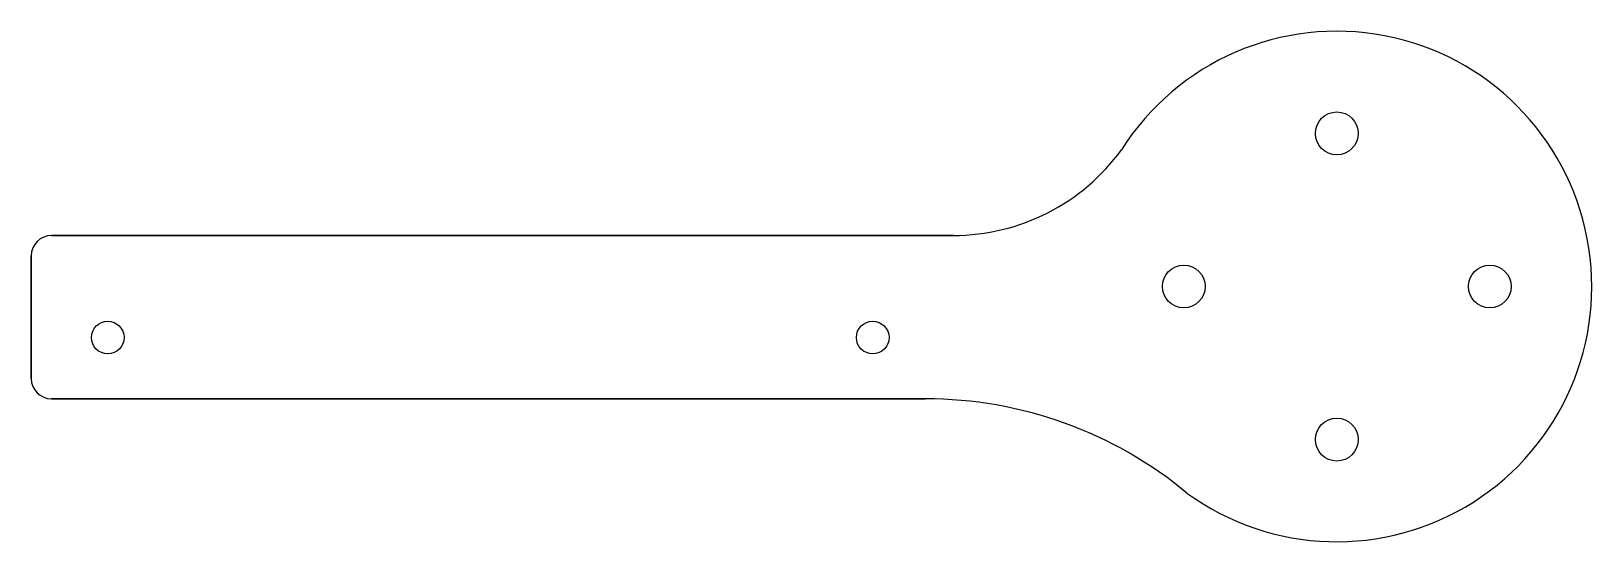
# Model space of a CAD drawing. Extents: x -153 to 0, y 0 to 50.
import ezdxf

# ---------------------------------------------------------------- set-up
doc = ezdxf.new("R2010")
doc.units = 0

msp = doc.modelspace()

# ---------------------------------------------------------------- linework, layer by layer
at = {"layer": 'layer0'}
for points in [[(-150.951, 30, 0), (-62.536, 30, 0)], [(-62.536, 30, 3), (-150.951, 30, 3)], [(-152.951, 16, 0), (-152.951, 28, 0)], [(-152.951, 28, 3), (-152.951, 16, 3)], [(-65.27, 14, 0), (-150.951, 14, 0)], [(-150.951, 14, 3), (-65.27, 14, 3)]]:
    msp.add_polyline3d(points, dxfattribs=at)
for centre, radius in [((-24.951, 40), 2.1), ((-24.951, 40, 3), 2.1), ((-39.951, 25), 2.1), ((-39.951, 25, 3), 2.1), ((-9.951, 25), 2.1), ((-9.951, 25, 3), 2.1), ((-145.451, 20), 1.6), ((-145.451, 20, 3), 1.6), ((-70.451, 20), 1.6), ((-70.451, 20, 3), 1.6), ((-24.951, 10), 2.1), ((-24.951, 10, 3), 2.1)]:
    msp.add_circle(centre, radius, dxfattribs=at)
for centre, radius, start, end in [((-24.951, 25), 25, 234, 147.6), ((-24.951, 25), 25, 234, 147.6), ((-24.951, 25, 3), 25, 234, 147.6), ((-62.536, 50.367), 20.367, -90, -36), ((-62.536, 50.367, 3), 20.367, -90, -36), ((-150.951, 28), 2, 90, 180), ((-150.951, 28, 3), 2, 90, 180), ((-150.951, 28, 3), 2, 90, 180), ((-150.951, 16), 2, 180, -90), ((-150.951, 16, 3), 2, 180, -90), ((-65.27, -26.2), 40.2, 50.4, 90), ((-65.27, -26.2, 3), 40.2, 50.4, 90)]:
    msp.add_arc(centre, radius, start, end, dxfattribs=at)

doc.saveas('drawing.dxf')
